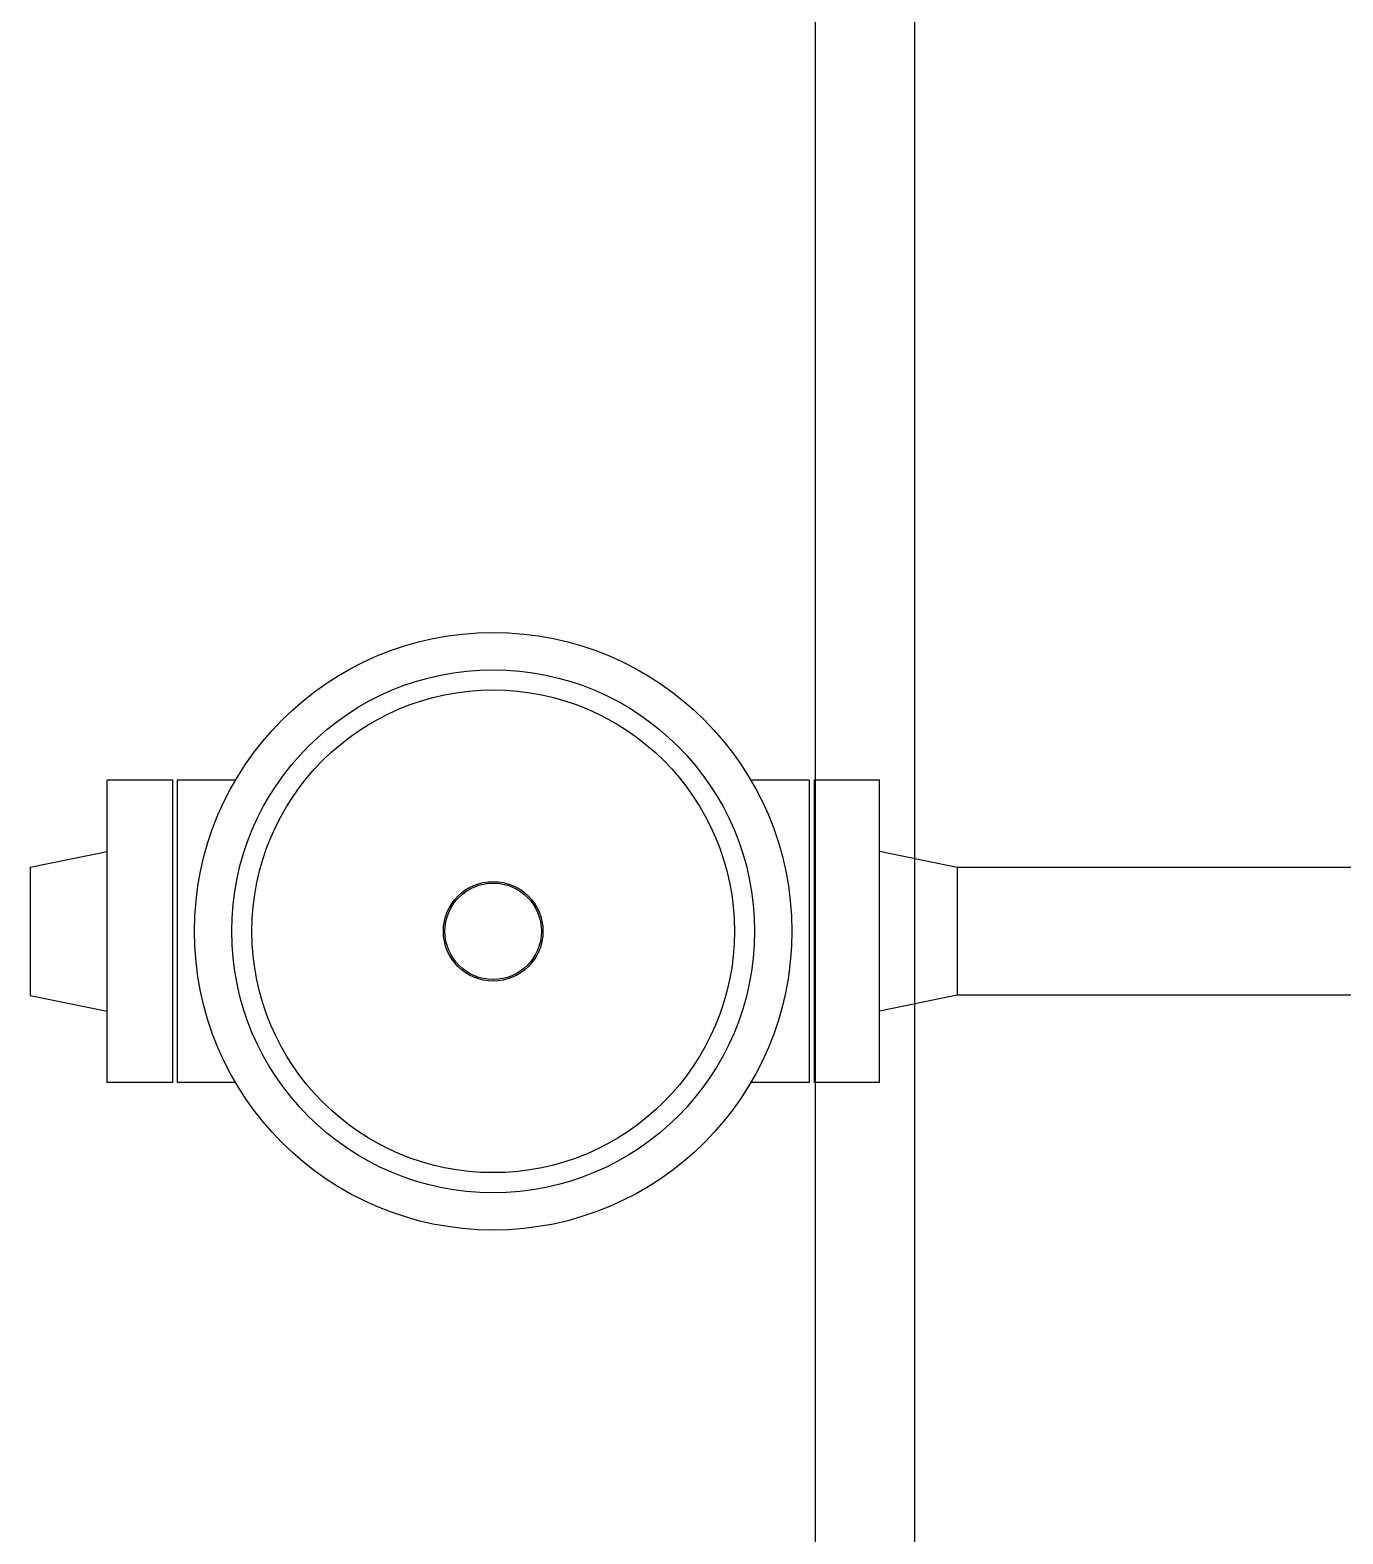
# Model space of a CAD drawing. Header units: millimetres. Extents: x 553637 to 584936, y 5008 to 53898.
# Drawn here: x 559872 to 561045, y 36089 to 37432 of the extents above; entities that cross this region are included whole.
import ezdxf

# ---------------------------------------------------------------- set-up
doc = ezdxf.new("R2010")
doc.units = ezdxf.units.MM
doc.header["$LTSCALE"] = 10
doc.header["$MEASUREMENT"] = 0
doc.layers.add('2', color=2, linetype='Continuous')
doc.layers.add('8', color=8, linetype='Continuous')

msp = doc.modelspace()

# ---------------------------------------------------------------- linework, layer by layer
at = {"layer": '2'}
for p, q in [((559941.2, 36491.9), (559941.2, 36761.9)), ((559999.6, 36761.9), (559941.2, 36761.9)), ((559999.6, 36761.9), (559999.6, 36491.9)), ((560003.8, 36761.9), (560003.8, 36491.9)), ((560055.9, 36761.9), (560003.8, 36761.9)), ((560568.6, 36761.9), (560516.4, 36761.9)), ((560568.6, 36761.9), (560568.6, 36491.9)), ((560572.8, 36761.9), (560572.8, 36491.9)), ((560631.2, 36761.9), (560572.8, 36761.9)), ((560631.2, 36491.9), (560631.2, 36761.9)), ((559872.3, 36684.1), (559941.2, 36698.2)), ((560700.7, 36684), (560631.2, 36698.2)), ((559872.3, 36684.1), (559872.3, 36569.6)), ((560700.7, 36684), (560700.7, 36569.7)), ((561823.4, 36684), (560700.7, 36684)), ((559872.3, 36569.6), (559941.2, 36555.5)), ((560700.7, 36569.7), (560631.2, 36555.5)), ((561823.4, 36569.7), (560700.7, 36569.7)), ((559999.6, 36491.9), (559941.2, 36491.9)), ((560055.9, 36491.9), (560003.8, 36491.9)), ((560568.6, 36491.9), (560516.4, 36491.9)), ((560631.2, 36491.9), (560572.8, 36491.9))]:
    msp.add_line(p, q, dxfattribs=at)
for radius in [266.9, 233.6, 215.6, 44.5, 43.1]:
    msp.add_circle((560286.1, 36626.9), radius, dxfattribs=at)
at = {"layer": '8'}
for p, q in [((560573.7, 45891.4), (560573.7, 33231.5)), ((560662.6, 45891.4), (560662.6, 33231.5))]:
    msp.add_line(p, q, dxfattribs=at)

doc.saveas('drawing.dxf')
